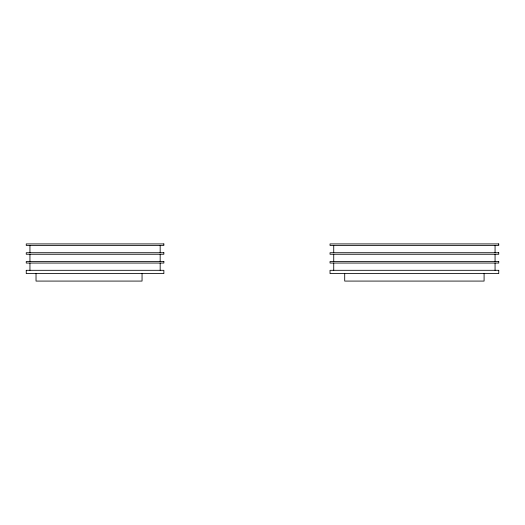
<?xml version="1.0" encoding="UTF-8"?>
<svg xmlns="http://www.w3.org/2000/svg" width="525" height="525" viewBox="0 0 525 525"><rect width="100%" height="100%" fill="white"/><g stroke="black" fill="none" stroke-linecap="round" stroke-linejoin="round"><path stroke-width="0.79" d="M495.062 245.457L495.062 252.722M495.062 254.257L495.062 261.516M495.062 263.051L495.062 270.309M484.089 273.591L484.089 281.078L344.708 281.078L344.708 273.591M333.729 245.457L333.729 252.722M333.729 254.257L333.729 261.516M333.729 263.051L333.729 270.309M160.171 245.457L160.171 252.722M160.171 254.257L160.171 261.516M160.171 263.051L160.171 270.309M142.052 273.591L142.052 281.078L36.028 281.078L36.028 273.591M29.945 245.457L29.945 252.722M29.945 254.257L29.945 261.516M29.945 263.051L29.945 270.309M26.25 270.309L26.25 273.591L163.859 273.591L163.859 270.309L26.25 270.309M163.859 243.922L26.25 243.922L26.25 245.457L163.859 245.457L163.859 243.922M498.75 243.922L330.041 243.922L330.041 245.457L498.75 245.457L498.75 243.922M163.859 252.722L26.25 252.722L26.25 254.257L163.859 254.257L163.859 252.722M498.75 252.722L330.041 252.722L330.041 254.257L498.75 254.257L498.75 252.722M163.859 261.516L26.25 261.516L26.25 263.051L163.859 263.051L163.859 261.516M498.75 261.516L330.041 261.516L330.041 263.051L498.75 263.051L498.75 261.516M498.75 270.309L330.041 270.309L330.041 273.591L498.75 273.591L498.75 270.309"/></g></svg>
